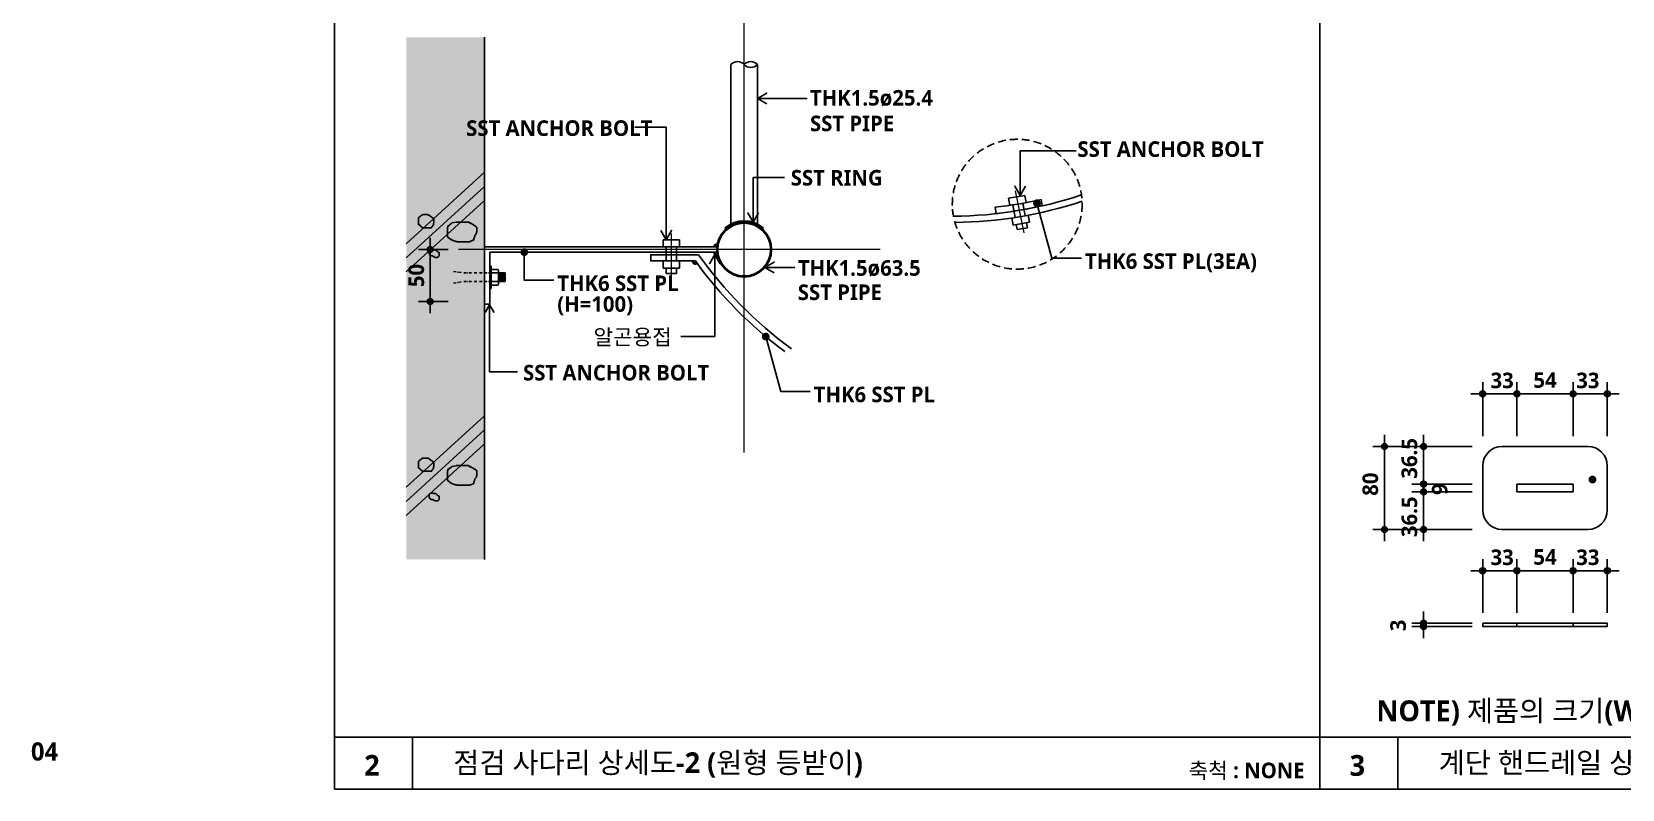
# Model space of a CAD drawing. Header units: millimetres. Extents: x 200 to 163856, y 0 to 163394.
# Drawn here: x 33217 to 36280, y 200 to 1659 of the extents above; entities that cross this region are included whole.
import ezdxf
from ezdxf.enums import TextEntityAlignment as Align

# ---------------------------------------------------------------- set-up
doc = ezdxf.new("R2010")
doc.units = ezdxf.units.MM
doc.header["$LTSCALE"] = 10
for name, pattern in [('CEN', [62, 60, -1, 0, -1]), ('CENTER', [65, 60, -2, 1, -2]), ('DASHDOT', [1, 0.5, -0.25, 0, -0.25]), ('HID', [2.3, 1.5, -0.8])]:
    doc.linetypes.add(name, pattern=pattern)
doc.layers.get('DEFPOINTS').update_dxf_attribs({"color": 181})
for name, color, linetype in [('253', 253, 'Continuous'), ('9', 9, 'Continuous'), ('A-ANNO-GRA1', 7, 'Continuous'), ('A-ANNO-TEXT010', 7, 'Continuous'), ('A-ANNO-TEXT1', 7, 'Continuous'), ('A-ANNO-TITL', 7, 'Continuous'), ('A-ST-AXIS-DIM', 7, 'Continuous'), ('AA-AXIS-DIMS', 6, 'Continuous'), ('AA-ELSC-PCN1', 1, 'Continuous'), ('AA-WAXK-PATT', 8, 'Continuous'), ('AA-WAXM-BRCK', 3, 'Continuous'), ('AA-WAXS-FINL', 8, 'Continuous'), ('DIM', 4, 'Continuous'), ('ELE', 8, 'Continuous'), ('ELE4', 4, 'Continuous'), ('ELE8', 8, 'Continuous'), ('WAL', 3, 'Continuous')]:
    doc.layers.add(name, color=color, linetype=linetype)
doc.layers.add('AA-AXIS-LINE', color=1, linetype='CENTER', lineweight=9)
doc.styles.add('2020음성 1차', font='')
doc.styles.add('SH_진천_나눔', font='')
doc.styles.get('2020음성 1차').set_extended_font_data('NanumGothic', bold=True)
doc.styles.get('SH_진천_나눔').set_extended_font_data('NanumGothic', bold=True)
doc.dimstyles.new('NDIM10', dxfattribs={"dimscale": 10, "dimtxt": 3, "dimasz": 0.75, "dimexe": 2, "dimexo": 2, "dimgap": 1, "dimtad": 1, "dimdec": 1, "dimdsep": 46, "dimtxsty": '2020음성 1차', "dimblk": 'Z_DOT', "dimcen": 3, "dimdle": 3, "dimclrd": 256, "dimclre": 256, "dimclrt": 3, "dimadec": 0, "dimazin": 0, "dimtfac": 1, "dimtdec": 1, "dimtix": 1, "dimtmove": 2, "dimatfit": 3, "dimfxl": 1, "dimtolj": 1, "dimtzin": 0, "dimlwd": -1, "dimlwe": -1, "dimarcsym": 0})

# ---------------------------------------------------------------- blocks, each defined once
blk = doc.blocks.new('Z_DOT')
at = {"layer": 'DIM', "color": 0}
for p, q in [((-3, 0), (3, 0)), ((0, -3), (0, 3))]:
    blk.add_line(p, q, dxfattribs=at)
for radius in [0.75, 0.375]:
    blk.add_circle((0, 0), radius, dxfattribs=at)
blk = doc.blocks.new('*D8408')
at = {"layer": 'A-ST-AXIS-DIM'}
for p, q in [((36076.9, 880.4), (36076.9, 981.7)), ((36184.9, 880.4), (36184.9, 981.7)), ((36084.4, 961.7), (36177.4, 961.7))]:
    blk.add_line(p, q, dxfattribs=at)
at = {"layer": 'DEFPOINTS', "color": 0}
for p in [(36184.9, 961.7), (36076.9, 860.4), (36184.9, 860.4)]:
    blk.add_point(p, dxfattribs=at)
at = {"layer": 'A-ST-AXIS-DIM', "linetype": 'ByBlock', "xscale": 7.5, "yscale": 7.5, "zscale": 7.5, "rotation": 180}
blk.add_blockref('Z_DOT', (36076.9, 961.7), dxfattribs=at)
at = {"layer": 'A-ST-AXIS-DIM', "linetype": 'ByBlock', "xscale": 7.5, "yscale": 7.5, "zscale": 7.5}
blk.add_blockref('Z_DOT', (36184.9, 961.7), dxfattribs=at)
at = {"layer": 'A-ST-AXIS-DIM', "color": 3, "insert": (36130.9, 988.1), "char_height": 30, "attachment_point": 5, "style": '2020음성 1차'}
blk.add_mtext('\\A1;54', dxfattribs=at)
blk = doc.blocks.new('*D8409')
at = {"layer": 'A-ST-AXIS-DIM'}
for p, q in [((35915.7, 860.4), (35802, 860.4)), ((35822, 707.9), (35822, 852.9)), ((35915.7, 700.4), (35802, 700.4))]:
    blk.add_line(p, q, dxfattribs=at)
at = {"layer": 'DEFPOINTS', "color": 0}
for p in [(35822, 860.4), (35935.7, 860.4), (35935.7, 700.4)]:
    blk.add_point(p, dxfattribs=at)
at = {"layer": 'A-ST-AXIS-DIM', "linetype": 'ByBlock', "xscale": 7.5, "yscale": 7.5, "zscale": 7.5}
for p, rotation in [((35822, 860.4), 90), ((35822, 700.4), 270)]:
    blk.add_blockref('Z_DOT', p, dxfattribs=dict(at, rotation=rotation))
at = {"layer": 'A-ST-AXIS-DIM', "color": 3, "insert": (35794.7, 787.6), "char_height": 30, "attachment_point": 5, "rotation": 90, "style": '2020음성 1차'}
blk.add_mtext('\\A1;80', dxfattribs=at)
blk = doc.blocks.new('*D8410')
at = {"layer": 'A-ST-AXIS-DIM'}
for p, q in [((36184.9, 880.4), (36184.9, 981.7)), ((36250.9, 880.4), (36250.9, 981.7)), ((36177.4, 961.7), (36169.9, 961.7)), ((36184.9, 961.7), (36250.9, 961.7)), ((36258.4, 961.7), (36265.9, 961.7))]:
    blk.add_line(p, q, dxfattribs=at)
at = {"layer": 'DEFPOINTS', "color": 0}
for p in [(36250.9, 961.7), (36184.9, 860.4), (36250.9, 860.4)]:
    blk.add_point(p, dxfattribs=at)
at = {"layer": 'A-ST-AXIS-DIM', "linetype": 'ByBlock', "xscale": 7.5, "yscale": 7.5, "zscale": 7.5}
blk.add_blockref('Z_DOT', (36184.9, 961.7), dxfattribs=at)
at = {"layer": 'A-ST-AXIS-DIM', "linetype": 'ByBlock', "xscale": 7.5, "yscale": 7.5, "zscale": 7.5, "rotation": 180}
blk.add_blockref('Z_DOT', (36250.9, 961.7), dxfattribs=at)
at = {"layer": 'A-ST-AXIS-DIM', "color": 3, "insert": (36213.4, 987.3), "char_height": 30, "attachment_point": 5, "style": '2020음성 1차'}
blk.add_mtext('\\A1;33', dxfattribs=at)
blk = doc.blocks.new('*D8411')
at = {"layer": 'A-ST-AXIS-DIM'}
for p, q in [((36010.9, 880.4), (36010.9, 981.7)), ((36076.9, 880.4), (36076.9, 981.7)), ((36003.4, 961.7), (35995.9, 961.7)), ((36010.9, 961.7), (36076.9, 961.7)), ((36084.4, 961.7), (36091.9, 961.7))]:
    blk.add_line(p, q, dxfattribs=at)
at = {"layer": 'DEFPOINTS', "color": 0}
for p in [(36076.9, 961.7), (36010.9, 860.4), (36076.9, 860.4)]:
    blk.add_point(p, dxfattribs=at)
at = {"layer": 'A-ST-AXIS-DIM', "linetype": 'ByBlock', "xscale": 7.5, "yscale": 7.5, "zscale": 7.5}
blk.add_blockref('Z_DOT', (36010.9, 961.7), dxfattribs=at)
at = {"layer": 'A-ST-AXIS-DIM', "linetype": 'ByBlock', "xscale": 7.5, "yscale": 7.5, "zscale": 7.5, "rotation": 180}
blk.add_blockref('Z_DOT', (36076.9, 961.7), dxfattribs=at)
at = {"layer": 'A-ST-AXIS-DIM', "color": 3, "insert": (36048.4, 987.3), "char_height": 30, "attachment_point": 5, "style": '2020음성 1차'}
blk.add_mtext('\\A1;33', dxfattribs=at)
blk = doc.blocks.new('*D8413')
at = {"layer": 'A-ST-AXIS-DIM'}
for p, q in [((35897.2, 527.1), (35897.2, 534.6)), ((35990.9, 519.6), (35877.2, 519.6)), ((35990.9, 513.6), (35877.2, 513.6)), ((35897.2, 513.6), (35897.2, 519.6)), ((35897.2, 506.1), (35897.2, 498.6))]:
    blk.add_line(p, q, dxfattribs=at)
at = {"layer": 'DEFPOINTS', "color": 0}
for p in [(35897.2, 519.6), (36010.9, 519.6), (36010.9, 513.6)]:
    blk.add_point(p, dxfattribs=at)
at = {"layer": 'A-ST-AXIS-DIM', "linetype": 'ByBlock', "xscale": 7.5, "yscale": 7.5, "zscale": 7.5}
for p, rotation in [((35897.2, 519.6), 270), ((35897.2, 513.6), 90)]:
    blk.add_blockref('Z_DOT', p, dxfattribs=dict(at, rotation=rotation))
at = {"layer": 'A-ST-AXIS-DIM', "color": 3, "insert": (35848.2, 515.5), "char_height": 30, "attachment_point": 5, "rotation": 90, "style": '2020음성 1차'}
blk.add_mtext('\\A1;3', dxfattribs=at)
blk = doc.blocks.new('*D8414')
at = {"layer": 'A-ST-AXIS-DIM'}
for p, q in [((36003.4, 620.9), (35995.9, 620.9)), ((36010.9, 539.6), (36010.9, 640.9)), ((36010.9, 620.9), (36076.9, 620.9)), ((36076.9, 539.6), (36076.9, 640.9)), ((36084.4, 620.9), (36091.9, 620.9))]:
    blk.add_line(p, q, dxfattribs=at)
at = {"layer": 'DEFPOINTS', "color": 0}
for p in [(36076.9, 620.9), (36010.9, 519.6), (36076.9, 519.6)]:
    blk.add_point(p, dxfattribs=at)
at = {"layer": 'A-ST-AXIS-DIM', "linetype": 'ByBlock', "xscale": 7.5, "yscale": 7.5, "zscale": 7.5}
blk.add_blockref('Z_DOT', (36010.9, 620.9), dxfattribs=at)
at = {"layer": 'A-ST-AXIS-DIM', "linetype": 'ByBlock', "xscale": 7.5, "yscale": 7.5, "zscale": 7.5, "rotation": 180}
blk.add_blockref('Z_DOT', (36076.9, 620.9), dxfattribs=at)
at = {"layer": 'A-ST-AXIS-DIM', "color": 3, "insert": (36048.4, 646.6), "char_height": 30, "attachment_point": 5, "style": '2020음성 1차'}
blk.add_mtext('\\A1;33', dxfattribs=at)
blk = doc.blocks.new('*D8415')
at = {"layer": 'A-ST-AXIS-DIM'}
for p, q in [((36177.4, 620.9), (36169.9, 620.9)), ((36184.9, 539.6), (36184.9, 640.9)), ((36184.9, 620.9), (36250.9, 620.9)), ((36250.9, 539.6), (36250.9, 640.9)), ((36258.4, 620.9), (36265.9, 620.9))]:
    blk.add_line(p, q, dxfattribs=at)
at = {"layer": 'DEFPOINTS', "color": 0}
for p in [(36250.9, 620.9), (36184.9, 519.6), (36250.9, 519.6)]:
    blk.add_point(p, dxfattribs=at)
at = {"layer": 'A-ST-AXIS-DIM', "linetype": 'ByBlock', "xscale": 7.5, "yscale": 7.5, "zscale": 7.5}
blk.add_blockref('Z_DOT', (36184.9, 620.9), dxfattribs=at)
at = {"layer": 'A-ST-AXIS-DIM', "linetype": 'ByBlock', "xscale": 7.5, "yscale": 7.5, "zscale": 7.5, "rotation": 180}
blk.add_blockref('Z_DOT', (36250.9, 620.9), dxfattribs=at)
at = {"layer": 'A-ST-AXIS-DIM', "color": 3, "insert": (36213.4, 646.6), "char_height": 30, "attachment_point": 5, "style": '2020음성 1차'}
blk.add_mtext('\\A1;33', dxfattribs=at)
blk = doc.blocks.new('*D8416')
at = {"layer": 'A-ST-AXIS-DIM'}
for p, q in [((36076.9, 539.6), (36076.9, 640.9)), ((36084.4, 620.9), (36177.4, 620.9)), ((36184.9, 539.6), (36184.9, 640.9))]:
    blk.add_line(p, q, dxfattribs=at)
at = {"layer": 'DEFPOINTS', "color": 0}
for p in [(36184.9, 620.9), (36076.9, 519.6), (36184.9, 519.6)]:
    blk.add_point(p, dxfattribs=at)
at = {"layer": 'A-ST-AXIS-DIM', "linetype": 'ByBlock', "xscale": 7.5, "yscale": 7.5, "zscale": 7.5, "rotation": 180}
blk.add_blockref('Z_DOT', (36076.9, 620.9), dxfattribs=at)
at = {"layer": 'A-ST-AXIS-DIM', "linetype": 'ByBlock', "xscale": 7.5, "yscale": 7.5, "zscale": 7.5}
blk.add_blockref('Z_DOT', (36184.9, 620.9), dxfattribs=at)
at = {"layer": 'A-ST-AXIS-DIM', "color": 3, "insert": (36130.9, 647.3), "char_height": 30, "attachment_point": 5, "style": '2020음성 1차'}
blk.add_mtext('\\A1;54', dxfattribs=at)
blk = doc.blocks.new('*D8417')
at = {"layer": 'A-ST-AXIS-DIM'}
for p, q in [((35897.2, 795.4), (35897.2, 802.9)), ((35990.9, 787.9), (35877.2, 787.9)), ((35990.9, 772.9), (35877.2, 772.9)), ((35897.2, 772.9), (35897.2, 787.9)), ((35897.2, 765.4), (35897.2, 757.9))]:
    blk.add_line(p, q, dxfattribs=at)
at = {"layer": 'DEFPOINTS', "color": 0}
for p in [(35897.2, 787.9), (36010.9, 787.9), (36010.9, 772.9)]:
    blk.add_point(p, dxfattribs=at)
at = {"layer": 'A-ST-AXIS-DIM', "linetype": 'ByBlock', "xscale": 7.5, "yscale": 7.5, "zscale": 7.5}
for p, rotation in [((35897.2, 787.9), 270), ((35897.2, 772.9), 90)]:
    blk.add_blockref('Z_DOT', p, dxfattribs=dict(at, rotation=rotation))
at = {"layer": 'A-ST-AXIS-DIM', "color": 3, "insert": (35928.2, 778.1), "char_height": 30, "attachment_point": 5, "rotation": 90, "style": '2020음성 1차'}
blk.add_mtext('\\A1;9', dxfattribs=at)
blk = doc.blocks.new('*D8418')
at = {"layer": 'A-ST-AXIS-DIM'}
for p, q in [((35990.9, 860.4), (35877.2, 860.4)), ((35897.2, 867.9), (35897.2, 875.4)), ((35897.2, 787.9), (35897.2, 860.4)), ((35990.9, 787.9), (35877.2, 787.9)), ((35897.2, 780.4), (35897.2, 772.9))]:
    blk.add_line(p, q, dxfattribs=at)
at = {"layer": 'DEFPOINTS', "color": 0}
for p in [(35897.2, 860.4), (36010.9, 860.4), (36010.9, 787.9)]:
    blk.add_point(p, dxfattribs=at)
at = {"layer": 'A-ST-AXIS-DIM', "linetype": 'ByBlock', "xscale": 7.5, "yscale": 7.5, "zscale": 7.5}
for p, rotation in [((35897.2, 860.4), 270), ((35897.2, 787.9), 90)]:
    blk.add_blockref('Z_DOT', p, dxfattribs=dict(at, rotation=rotation))
at = {"layer": 'A-ST-AXIS-DIM', "color": 3, "insert": (35869.9, 837.4), "char_height": 30, "attachment_point": 5, "rotation": 90, "style": '2020음성 1차'}
blk.add_mtext('\\A1;36.5', dxfattribs=at)
blk = doc.blocks.new('*D8419')
at = {"layer": 'A-ST-AXIS-DIM'}
for p, q in [((35990.9, 772.9), (35877.2, 772.9)), ((35897.2, 780.4), (35897.2, 787.9)), ((35897.2, 700.4), (35897.2, 772.9)), ((35990.9, 700.4), (35877.2, 700.4)), ((35897.2, 692.9), (35897.2, 685.4))]:
    blk.add_line(p, q, dxfattribs=at)
at = {"layer": 'DEFPOINTS', "color": 0}
for p in [(35897.2, 772.9), (36010.9, 772.9), (36010.9, 700.4)]:
    blk.add_point(p, dxfattribs=at)
at = {"layer": 'A-ST-AXIS-DIM', "linetype": 'ByBlock', "xscale": 7.5, "yscale": 7.5, "zscale": 7.5}
for p, rotation in [((35897.2, 772.9), 270), ((35897.2, 700.4), 90)]:
    blk.add_blockref('Z_DOT', p, dxfattribs=dict(at, rotation=rotation))
at = {"layer": 'A-ST-AXIS-DIM', "color": 3, "insert": (35869.9, 724.8), "char_height": 30, "attachment_point": 5, "rotation": 90, "style": '2020음성 1차'}
blk.add_mtext('\\A1;36.5', dxfattribs=at)
blk = doc.blocks.new('*D8469')
at = {"layer": 'A-ST-AXIS-DIM'}
for p, q in [((34018.8, 1239.6), (33964.1, 1239.6)), ((33984.1, 1147.1), (33984.1, 1232.1)), ((34018.8, 1139.6), (33964.1, 1139.6))]:
    blk.add_line(p, q, dxfattribs=at)
at = {"layer": 'DEFPOINTS', "color": 0}
for p in [(33984.1, 1239.6), (34038.8, 1239.6), (34038.8, 1139.6)]:
    blk.add_point(p, dxfattribs=at)
at = {"layer": 'A-ST-AXIS-DIM', "linetype": 'ByBlock', "xscale": 7.5, "yscale": 7.5, "zscale": 7.5}
for p, rotation in [((33984.1, 1239.6), 90), ((33984.1, 1139.6), 270)]:
    blk.add_blockref('Z_DOT', p, dxfattribs=dict(at, rotation=rotation))
at = {"layer": 'A-ST-AXIS-DIM', "color": 3, "insert": (33957.6, 1189.6), "char_height": 30, "attachment_point": 5, "rotation": 90, "style": '2020음성 1차'}
blk.add_mtext('\\A1;50', dxfattribs=at)

msp = doc.modelspace()

# ---------------------------------------------------------------- hatches: boundary and pattern name
at = {"layer": '253'}
h = msp.add_hatch(color=256, dxfattribs=at)
h.paths.add_polyline_path([(34088.84749, 1648.75962), (33938.07889, 1648.75962), (33938.07889, 642.67897), (34088.84749, 642.67897)])
h.paths.add_polyline_path([(34045.72307, 1449.94123), (34368.03332, 1449.94123), (34368.03332, 1496.49916), (34045.72307, 1496.49916)], flags=9)

# ---------------------------------------------------------------- linework, layer by layer
at = {"layer": '9'}
for p, q in [((34098.84749, 1207.87915), (34101.58499, 1207.87915)), ((34101.58499, 1164.54582), (34101.58499, 1207.87915)), ((34101.58499, 1201.21248), (34113.84749, 1201.21248)), ((34101.58499, 1194.54581), (34113.84749, 1194.54581)), ((34115.51415, 1199.54581), (34115.51415, 1196.21248)), ((34115.51415, 1196.21248), (34115.51415, 1176.21248)), ((34128.84749, 1194.54581), (34115.51415, 1194.54581)), ((34121.34749, 1177.87915), (34117.78206, 1194.54581)), ((34123.84749, 1177.87915), (34120.28206, 1194.54581)), ((34126.34749, 1177.87915), (34122.78206, 1194.54581)), ((34128.84749, 1177.87915), (34125.28206, 1194.54581)), ((34128.84749, 1194.54581), (34128.84749, 1177.87915)), ((34101.58499, 1164.54582), (34098.84749, 1164.54582)), ((34101.58499, 1177.87915), (34113.84749, 1177.87915)), ((34113.84749, 1171.21248), (34101.58499, 1171.21248)), ((34118.84749, 1177.87915), (34115.51415, 1193.4609)), ((34116.34749, 1177.87915), (34115.51415, 1181.77459)), ((34128.84749, 1177.87915), (34115.51415, 1177.87915)), ((34115.51415, 1176.21248), (34115.51415, 1172.87915))]:
    msp.add_line(p, q, dxfattribs=at)
at = {"layer": '9', "linetype": 'DASHDOT'}
for points in [[(34029.06059, 1197.43158), (34048.87334, 1194.54581), (34098.84749, 1194.54581)], [(34029.06059, 1174.99338), (34048.87334, 1177.87915), (34098.84749, 1177.87915)]]:
    msp.add_lwpolyline(points, dxfattribs=at)
at = {"layer": '9'}
for centre, start, end in [((34113.84749, 1199.54581), 0, 90), ((34113.84749, 1196.21248), 270, 0), ((34113.84749, 1192.87915), 0, 90), ((34113.84749, 1179.54581), 270, 0), ((34113.84749, 1176.21248), 0, 90), ((34113.84749, 1172.87915), 270, 0)]:
    msp.add_arc(centre, 1.66667, start, end, dxfattribs=at)
at = {"layer": 'A-ANNO-GRA1'}
for p, q in [((35697.4827, 3523.92833), (35697.4827, 200)), ((33800, 300), (40894.9654, 300)), ((33950, 300), (33950, 200)), ((35847.4827, 300), (35847.4827, 200))]:
    msp.add_line(p, q, dxfattribs=at)
at = {"layer": 'A-ANNO-TEXT010'}
msp.add_lwpolyline([(36224.33683, 799.6601, 7.5, 7.5, -1), (36220.26343, 793.36268, 7.5, 7.5, -1), (36224.33683, 799.6601, 0, 0, 0), (36276.98123, 881.04774, 0, 0, 0), (36367.47484, 881.04774, 0, 0, 0)], format="xyseb", dxfattribs=at)
msp.add_lwpolyline([(36076.92786, 787.87048), (36184.92786, 787.87048), (36184.92786, 772.87048), (36076.92786, 772.87048)], close=True, dxfattribs=at)
at = {"layer": 'A-ANNO-TEXT1'}
for p, q in [((36048.42786, 860.37048), (36213.42786, 860.37048)), ((36010.92786, 822.87048), (36010.92786, 737.87048)), ((36250.92786, 822.87048), (36250.92786, 737.87048)), ((36048.42786, 700.37048), (36213.42786, 700.37048))]:
    msp.add_line(p, q, dxfattribs=at)
for centre, start, end in [((36048.42786, 822.87048), 90, 180), ((36213.42786, 822.87048), 0, 90), ((36048.42786, 737.87048), 180, 270), ((36213.42786, 737.87048), 270, 0)]:
    msp.add_arc(centre, 37.5, start, end, dxfattribs=at)
at = {"layer": 'A-ST-AXIS-DIM', "linetype": 'HID'}
msp.add_circle((35114.68139, 1327.01449), 125.01148, dxfattribs=at)
at = {"layer": 'AA-AXIS-DIMS'}
for points in [[(34709.63877, 1530.6223), (34709.63877, 1530.6223), (34614.24749, 1530.6223), (34632.24749, 1541.0146), (34614.24749, 1530.6223), (34632.24749, 1520.22999)], [(34378.21862, 1475.13912), (34438.81358, 1475.13912), (34438.81358, 1258.64024), (34449.20589, 1276.64024), (34438.81358, 1258.64024), (34428.42128, 1276.64024)], [(35228.21122, 1429.91077), (35120.46313, 1429.91077), (35120.46313, 1343.82974), (35110.07083, 1361.82974), (35120.46313, 1343.82974), (35130.85544, 1361.82974)], [(34666.63493, 1378.40358), (34606.03997, 1378.40358), (34606.03997, 1292.32255), (34595.64767, 1310.32255), (34606.03997, 1292.32255), (34616.43228, 1310.32255)], [(35152.65108, 1328.7949), (35181.50872, 1223.11792), (35238.21209, 1223.11792)], [(34165.48991, 1234.64024), (34165.48991, 1180.46106), (34222.19328, 1180.46106)], [(34466.72628, 1072.16637), (34532.34024, 1072.16637), (34532.34024, 1230.35519), (34521.94793, 1212.35519), (34532.34024, 1230.35519), (34542.73254, 1212.35519)], [(34686.17327, 1204.99299), (34686.17327, 1204.99299), (34628.66115, 1204.99299), (34646.66115, 1215.3853), (34628.66115, 1204.99299), (34646.66115, 1194.60069)], [(34152.58958, 1003.98459), (34098.59428, 1003.98459), (34098.59428, 1133.30279), (34089.93403, 1118.30279), (34098.59428, 1133.30279), (34107.25454, 1118.30279)], [(34630.40844, 1071.93767), (34659.26608, 966.26068), (34715.96945, 966.26068)]]:
    msp.add_lwpolyline(points, dxfattribs=at)
at = {"layer": 'AA-AXIS-DIMS', "const_width": 7.5}
for points in [[(35156.32708, 1329.53621, 1), (35148.97508, 1328.05359, 1)], [(34169.23991, 1234.64024, 1), (34161.73991, 1234.64024, 1)], [(34634.15844, 1071.93767, 1), (34626.65844, 1071.93767, 1)]]:
    msp.add_lwpolyline(points, format="xyb", close=True, dxfattribs=at)
at = {"layer": 'AA-AXIS-LINE', "linetype": 'CEN', "ltscale": 2}
for p, q in [((35110.71983, 1352.97558), (35127.17941, 1271.93919)), ((34448.56936, 1270.41548), (34448.56936, 1185.10294)), ((34850.4108, 1239.64024), (34038.7884, 1239.64024))]:
    msp.add_line(p, q, dxfattribs=at)
msp.add_lwpolyline([(34588.84749, 848.76996), (34588.84749, 1680.43162)], dxfattribs=at)
at = {"layer": 'AA-ELSC-PCN1'}
for radius, end in [(6, 306.05921006), (4, 305.98812311)]:
    msp.add_arc((34494.8333, 1217.64024), radius, 180, end, dxfattribs=at)
at = {"layer": 'AA-WAXK-PATT'}
for p, q in [((33938.07889, 1250.79944), (34088.84749, 1388.56755)), ((33938.07889, 1223.6618), (34088.84749, 1361.42991)), ((33938.07889, 1196.52416), (34088.84749, 1334.29227)), ((33962.03773, 1301.18381), (33962.03773, 1287.4229)), ((33962.79065, 1301.18381), (33962.03773, 1301.18381)), ((33962.03773, 1287.4229), (33963.54357, 1287.4229)), ((33962.79065, 1302.24234), (33962.79065, 1301.18381)), ((33963.54357, 1302.24234), (33962.79065, 1302.24234)), ((33963.54357, 1303.30087), (33963.54357, 1302.24234)), ((33964.67286, 1303.30087), (33963.54357, 1303.30087)), ((33963.54357, 1287.4229), (33963.54357, 1286.36436)), ((33963.54357, 1286.36436), (33964.67286, 1286.36436)), ((33964.67286, 1304.00658), (33964.67286, 1303.30087)), ((33966.17871, 1304.00658), (33964.67286, 1304.00658)), ((33964.67286, 1286.36436), (33964.67286, 1285.65872)), ((33966.93163, 1305.06511), (33966.17871, 1304.3594)), ((33966.17871, 1304.3594), (33966.17871, 1304.00658)), ((33966.93163, 1305.41793), (33966.93163, 1305.06511)), ((33967.68446, 1305.41793), (33966.93163, 1305.41793)), ((33967.68446, 1306.12364), (33967.68446, 1305.41793)), ((33969.56676, 1306.12364), (33967.68446, 1306.12364)), ((33970.31959, 1307.18217), (33969.56676, 1306.82935)), ((33969.56676, 1306.82935), (33969.56676, 1306.12364)), ((33978.97792, 1307.18217), (33970.31959, 1307.18217)), ((33978.97792, 1306.82935), (33978.97792, 1307.18217)), ((33980.86022, 1306.82935), (33978.97792, 1306.82935)), ((33980.86022, 1306.12364), (33980.86022, 1306.82935)), ((33982.36597, 1306.12364), (33980.86022, 1306.12364)), ((33982.36597, 1305.06511), (33982.36597, 1306.12364)), ((33983.87182, 1305.06511), (33982.36597, 1305.06511)), ((33983.87182, 1304.3594), (33983.87182, 1305.06511)), ((33984.62465, 1304.3594), (33983.87182, 1304.3594)), ((33985.75403, 1304.00658), (33983.87182, 1304.00658)), ((33985.75403, 1302.59523), (33985.75403, 1304.00658)), ((33986.50695, 1302.59523), (33985.75403, 1302.59523)), ((33986.50695, 1302.24234), (33986.50695, 1302.59523)), ((33987.25978, 1302.24234), (33986.50695, 1302.24234)), ((33987.25978, 1301.5367), (33987.25978, 1302.24234)), ((33988.0127, 1301.5367), (33987.25978, 1301.5367)), ((33988.0127, 1301.18381), (33988.0127, 1301.5367)), ((33988.76562, 1301.18381), (33988.0127, 1301.18381)), ((33988.76562, 1300.47816), (33988.76562, 1301.18381)), ((33989.51855, 1300.47816), (33988.76562, 1300.47816)), ((33989.51855, 1299.77245), (33989.51855, 1300.47816)), ((33990.64784, 1299.77245), (33989.51855, 1299.77245)), ((33989.51855, 1286.71725), (33990.64784, 1286.71725)), ((33989.51855, 1285.65872), (33989.51855, 1286.71725)), ((33990.64784, 1299.41963), (33990.64784, 1299.77245)), ((33991.40076, 1299.41963), (33990.64784, 1299.41963)), ((33990.64784, 1290.24567), (33991.40076, 1291.3042)), ((33990.64784, 1286.71725), (33990.64784, 1290.24567)), ((33991.40076, 1291.3042), (33991.40076, 1299.41963)), ((34021.2168, 1286.54668), (34019.6034, 1285.53862)), ((34021.2168, 1288.05886), (34021.2168, 1286.54668)), ((34022.83007, 1288.05886), (34021.2168, 1288.05886)), ((34023.90567, 1288.56299), (34022.83007, 1288.56299)), ((34022.83007, 1288.56299), (34022.83007, 1288.05886)), ((34024.98128, 1289.57105), (34023.90567, 1288.56299)), ((34026.05688, 1291.08324), (34024.98128, 1290.57921)), ((34024.98128, 1290.57921), (34024.98128, 1289.57105)), ((34034.12364, 1292.0914), (34026.05688, 1291.08324)), ((34034.12364, 1292.59543), (34034.12364, 1292.0914)), ((34057.7861, 1292.59543), (34034.12364, 1292.59543)), ((34057.7861, 1292.0914), (34057.7861, 1292.59543)), ((34059.93718, 1292.0914), (34057.7861, 1292.0914)), ((34059.93718, 1290.57921), (34059.93718, 1292.0914)), ((34062.08838, 1290.57921), (34059.93718, 1290.57921)), ((34062.08838, 1289.57105), (34062.08838, 1290.57921)), ((34064.23945, 1289.57105), (34062.08838, 1289.57105)), ((34064.23945, 1288.56299), (34064.23945, 1289.57105)), ((34065.85286, 1288.56299), (34064.23945, 1288.56299)), ((34066.92846, 1288.05886), (34065.85286, 1288.56299)), ((34066.92846, 1287.05081), (34066.92846, 1288.05886)), ((34068.00393, 1287.05081), (34066.92846, 1287.05081)), ((34068.00393, 1286.54668), (34068.00393, 1287.05081)), ((34069.07953, 1286.54668), (34068.00393, 1286.54668)), ((34069.07953, 1285.53862), (34069.07953, 1286.54668)), ((33964.67286, 1285.65872), (33965.42579, 1285.65872)), ((33965.42579, 1285.65872), (33965.42579, 1284.60019)), ((33965.42579, 1284.60019), (33966.17871, 1283.89448)), ((33966.17871, 1283.89448), (33966.93163, 1283.89448)), ((33966.93163, 1283.89448), (33966.93163, 1283.54166)), ((33966.93163, 1283.54166), (33967.68446, 1283.54166)), ((33967.68446, 1283.54166), (33968.43738, 1282.83595)), ((33968.43738, 1282.83595), (33968.43738, 1282.13024)), ((33968.43738, 1282.13024), (33970.31959, 1282.13024)), ((33970.31959, 1282.13024), (33970.31959, 1281.77742)), ((33970.31959, 1281.77742), (33985.75403, 1281.77742)), ((33985.75403, 1281.77742), (33986.50695, 1282.13024)), ((33986.50695, 1282.13024), (33987.25978, 1282.13024)), ((33987.25978, 1283.54166), (33988.0127, 1283.54166)), ((33987.25978, 1282.13024), (33987.25978, 1283.54166)), ((33988.0127, 1284.60019), (33988.76562, 1284.95301)), ((33988.0127, 1283.54166), (33988.0127, 1284.60019)), ((33988.76562, 1284.95301), (33989.51855, 1285.65872)), ((34018.52779, 1283.01827), (34017.45232, 1282.01011)), ((34017.45232, 1282.01011), (34017.45232, 1264.36799)), ((34017.45232, 1264.36799), (34018.52779, 1264.36799)), ((34018.52779, 1285.53862), (34018.52779, 1283.01827)), ((34019.6034, 1285.53862), (34018.52779, 1285.53862)), ((34018.52779, 1264.36799), (34018.52779, 1263.35983)), ((34018.52779, 1263.35983), (34019.6034, 1262.8558)), ((34019.6034, 1262.8558), (34019.6034, 1261.84764)), ((34019.6034, 1261.84764), (34021.2168, 1261.84764)), ((34021.2168, 1261.84764), (34022.2924, 1261.34361)), ((34022.2924, 1261.34361), (34022.2924, 1260.33545)), ((34022.2924, 1260.33545), (34022.83007, 1260.33545)), ((34022.83007, 1260.33545), (34022.83007, 1259.3273)), ((34022.83007, 1259.3273), (34023.90567, 1259.3273)), ((34023.90567, 1259.3273), (34023.90567, 1258.82327)), ((34023.90567, 1258.82327), (34026.05688, 1258.82327)), ((34026.05688, 1258.82327), (34026.05688, 1257.81511)), ((34026.05688, 1257.81511), (34028.74575, 1257.81511)), ((34028.74575, 1257.81511), (34028.74575, 1257.31108)), ((34028.74575, 1257.31108), (34029.82136, 1256.30292)), ((34029.82136, 1256.30292), (34031.97243, 1256.30292)), ((34031.97243, 1256.30292), (34033.04803, 1255.29486)), ((34061.01278, 1255.29486), (34063.16398, 1256.30292)), ((34063.16398, 1256.30292), (34064.23945, 1256.30292)), ((34064.23945, 1256.30292), (34065.85286, 1257.31108)), ((34065.85286, 1257.81511), (34068.00393, 1257.81511)), ((34065.85286, 1257.31108), (34065.85286, 1257.81511)), ((34068.00393, 1261.34361), (34069.07953, 1261.34361)), ((34068.00393, 1257.81511), (34068.00393, 1261.34361)), ((34071.23074, 1285.53862), (34069.07953, 1285.53862)), ((34069.07953, 1263.35983), (34070.15514, 1264.36799)), ((34069.07953, 1261.34361), (34069.07953, 1263.35983)), ((34070.15514, 1267.39236), (34071.23074, 1268.40042)), ((34070.15514, 1264.36799), (34070.15514, 1267.39236)), ((34071.23074, 1284.02643), (34071.23074, 1285.53862)), ((34072.84401, 1284.02643), (34071.23074, 1284.02643)), ((34071.23074, 1268.40042), (34072.84401, 1269.40858)), ((34072.84401, 1283.01827), (34072.84401, 1284.02643)), ((34073.91962, 1283.01827), (34072.84401, 1283.01827)), ((34072.84401, 1271.92893), (34073.91962, 1272.43296)), ((34072.84401, 1269.40858), (34072.84401, 1271.92893)), ((34073.91962, 1272.43296), (34073.91962, 1283.01827)), ((33982.00635, 1236.92977), (33982.00635, 1231.48589)), ((33982.43659, 1236.92977), (33982.00635, 1236.92977)), ((33982.00635, 1231.48589), (33982.43659, 1231.08263)), ((33982.43659, 1237.33299), (33982.43659, 1236.92977)), ((33982.86684, 1237.33299), (33982.43659, 1237.33299)), ((33982.43659, 1231.08263), (33982.86684, 1231.08263)), ((33982.86684, 1238.34113), (33982.86684, 1237.33299)), ((33983.72726, 1238.34113), (33982.86684, 1238.34113)), ((33982.86684, 1231.08263), (33982.86684, 1230.07449)), ((33982.86684, 1230.07449), (33983.29702, 1229.87288)), ((33983.29702, 1229.87288), (33983.72726, 1229.46961)), ((33984.15751, 1238.946), (33983.72726, 1238.54274)), ((33983.72726, 1238.54274), (33983.72726, 1238.34113)), ((33983.72726, 1229.46961), (33983.72726, 1228.86474)), ((33983.72726, 1228.86474), (33984.15751, 1228.86474)), ((33984.80281, 1238.946), (33984.15751, 1238.946)), ((33984.15751, 1228.86474), (33984.15751, 1228.46151)), ((33984.15751, 1228.46151), (33984.80281, 1228.46151)), ((33984.80281, 1239.55088), (33984.80281, 1238.946)), ((33985.6633, 1239.55088), (33984.80281, 1239.55088)), ((33984.80281, 1228.46151), (33984.80281, 1227.85664)), ((33984.80281, 1227.85664), (33985.6633, 1227.85664)), ((33985.6633, 1239.75249), (33985.6633, 1239.55088)), ((33989.32024, 1239.75249), (33985.6633, 1239.75249)), ((33985.6633, 1227.85664), (33985.6633, 1227.45338)), ((33985.6633, 1227.45338), (33986.09354, 1227.45338)), ((33986.09354, 1227.45338), (33986.52373, 1227.25176)), ((33986.52373, 1227.25176), (33988.45976, 1227.25176)), ((33988.45976, 1227.25176), (33988.45976, 1226.8485)), ((33988.45976, 1226.8485), (33989.32024, 1226.8485)), ((33989.75043, 1239.55088), (33989.32024, 1239.75249)), ((33989.32024, 1226.8485), (33989.75043, 1226.64689)), ((33990.18067, 1239.55088), (33989.75043, 1239.55088)), ((33989.75043, 1226.64689), (33990.82603, 1226.64689)), ((33990.18067, 1239.14761), (33990.18067, 1239.55088)), ((33992.1167, 1239.14761), (33990.18067, 1239.14761)), ((33990.82603, 1226.64689), (33991.25627, 1225.84036)), ((33991.25627, 1225.84036), (33991.68646, 1225.84036)), ((33991.68646, 1225.84036), (33992.1167, 1225.63875)), ((33992.97713, 1238.946), (33992.1167, 1239.14761)), ((33992.1167, 1225.63875), (33992.1167, 1225.23549)), ((33992.1167, 1225.23549), (33992.97713, 1225.23549)), ((33994.91316, 1238.946), (33992.97713, 1238.946)), ((33992.97713, 1225.23549), (33992.97713, 1224.83226)), ((33994.91316, 1238.946), (33994.05273, 1238.946)), ((33994.91316, 1238.54274), (33994.91316, 1238.946)), ((33995.3434, 1238.54274), (33994.91316, 1238.54274)), ((33995.77365, 1238.34113), (33995.3434, 1238.54274)), ((33995.77365, 1237.33299), (33995.77365, 1238.34113)), ((33996.20389, 1237.33299), (33995.77365, 1237.33299)), ((33996.84919, 1236.92977), (33996.20389, 1237.33299)), ((33996.84919, 1236.5265), (33996.84919, 1236.92977)), ((33997.27944, 1236.5265), (33996.84919, 1236.5265)), ((33997.27944, 1236.32489), (33997.27944, 1236.5265)), ((33997.70968, 1236.32489), (33997.27944, 1236.32489)), ((33997.70968, 1235.92163), (33997.70968, 1236.32489)), ((33998.13986, 1235.92163), (33997.70968, 1235.92163)), ((33998.57011, 1235.31675), (33998.13986, 1235.92163)), ((33999.00035, 1235.31675), (33998.57011, 1235.31675)), ((33999.43059, 1234.91349), (33999.00035, 1235.31675)), ((33999.00035, 1224.83226), (33999.43059, 1225.23549)), ((34000.0759, 1234.71188), (33999.43059, 1234.91349)), ((33999.43059, 1225.63875), (34000.0759, 1225.63875)), ((33999.43059, 1225.23549), (33999.43059, 1225.63875)), ((34000.50614, 1234.30861), (34000.0759, 1234.71188)), ((34000.0759, 1225.63875), (34000.50614, 1225.84036)), ((34000.50614, 1234.107), (34000.50614, 1234.30861)), ((34000.93638, 1234.107), (34000.50614, 1234.107)), ((34000.50614, 1226.24362), (34000.93638, 1226.64689)), ((34000.50614, 1225.84036), (34000.50614, 1226.24362)), ((34001.36657, 1233.70374), (34000.93638, 1234.107)), ((34000.93638, 1226.8485), (34001.36657, 1227.25176)), ((34000.93638, 1226.64689), (34000.93638, 1226.8485)), ((34001.36657, 1227.25176), (34001.36657, 1233.70374)), ((34033.04803, 1255.29486), (34035.73691, 1255.29486)), ((34035.73691, 1255.29486), (34035.73691, 1254.79073)), ((34035.73691, 1254.79073), (34061.01278, 1254.79073)), ((34061.01278, 1254.79073), (34061.01278, 1255.29486)), ((33992.97713, 1224.83226), (33994.05273, 1224.63061)), ((33994.05273, 1224.63061), (33998.13986, 1224.63061)), ((33998.13986, 1224.63061), (33998.57011, 1224.83226)), ((33998.57011, 1224.83226), (33999.00035, 1224.83226)), ((33938.07889, 781.58136), (34088.84749, 919.34948)), ((33938.07889, 754.44372), (34088.84749, 892.21184)), ((33938.07889, 727.30608), (34088.84749, 865.07419)), ((33962.03773, 831.96573), (33962.03773, 818.20482)), ((33962.79065, 831.96573), (33962.03773, 831.96573)), ((33962.79065, 833.02426), (33962.79065, 831.96573)), ((33963.54357, 833.02426), (33962.79065, 833.02426)), ((33963.54357, 834.08279), (33963.54357, 833.02426)), ((33964.67286, 834.08279), (33963.54357, 834.08279)), ((33964.67286, 834.7885), (33964.67286, 834.08279)), ((33966.17871, 834.7885), (33964.67286, 834.7885)), ((33966.93163, 835.84704), (33966.17871, 835.14132)), ((33966.17871, 835.14132), (33966.17871, 834.7885)), ((33966.93163, 836.19986), (33966.93163, 835.84704)), ((33967.68446, 836.19986), (33966.93163, 836.19986)), ((33967.68446, 836.90557), (33967.68446, 836.19986)), ((33969.56676, 836.90557), (33967.68446, 836.90557)), ((33970.31959, 837.9641), (33969.56676, 837.61128)), ((33969.56676, 837.61128), (33969.56676, 836.90557)), ((33978.97792, 837.9641), (33970.31959, 837.9641)), ((33978.97792, 837.61128), (33978.97792, 837.9641)), ((33980.86022, 837.61128), (33978.97792, 837.61128)), ((33980.86022, 836.90557), (33980.86022, 837.61128)), ((33982.36597, 836.90557), (33980.86022, 836.90557)), ((33982.36597, 835.84704), (33982.36597, 836.90557)), ((33983.87182, 835.84704), (33982.36597, 835.84704)), ((33983.87182, 835.14132), (33983.87182, 835.84704)), ((33984.62465, 835.14132), (33983.87182, 835.14132)), ((33985.75403, 834.7885), (33983.87182, 834.7885)), ((33985.75403, 833.37715), (33985.75403, 834.7885)), ((33986.50695, 833.37715), (33985.75403, 833.37715)), ((33986.50695, 833.02426), (33986.50695, 833.37715)), ((33987.25978, 833.02426), (33986.50695, 833.02426)), ((33987.25978, 832.31862), (33987.25978, 833.02426)), ((33988.0127, 832.31862), (33987.25978, 832.31862)), ((33988.0127, 831.96573), (33988.0127, 832.31862)), ((33988.76562, 831.96573), (33988.0127, 831.96573)), ((33988.76562, 831.26009), (33988.76562, 831.96573)), ((33989.51855, 831.26009), (33988.76562, 831.26009)), ((33989.51855, 830.55438), (33989.51855, 831.26009)), ((33990.64784, 830.55438), (33989.51855, 830.55438)), ((33990.64784, 830.20156), (33990.64784, 830.55438)), ((33991.40076, 830.20156), (33990.64784, 830.20156)), ((33991.40076, 822.08613), (33991.40076, 830.20156)), ((33962.03773, 818.20482), (33963.54357, 818.20482)), ((33963.54357, 818.20482), (33963.54357, 817.14629)), ((33963.54357, 817.14629), (33964.67286, 817.14629)), ((33964.67286, 817.14629), (33964.67286, 816.44065)), ((33964.67286, 816.44065), (33965.42579, 816.44065)), ((33965.42579, 816.44065), (33965.42579, 815.38212)), ((33965.42579, 815.38212), (33966.17871, 814.67641)), ((33966.17871, 814.67641), (33966.93163, 814.67641)), ((33966.93163, 814.67641), (33966.93163, 814.32359)), ((33966.93163, 814.32359), (33967.68446, 814.32359)), ((33967.68446, 814.32359), (33968.43738, 813.61787)), ((33968.43738, 813.61787), (33968.43738, 812.91216)), ((33968.43738, 812.91216), (33970.31959, 812.91216)), ((33970.31959, 812.91216), (33970.31959, 812.55934)), ((33970.31959, 812.55934), (33985.75403, 812.55934)), ((33985.75403, 812.55934), (33986.50695, 812.91216)), ((33986.50695, 812.91216), (33987.25978, 812.91216)), ((33987.25978, 814.32359), (33988.0127, 814.32359)), ((33987.25978, 812.91216), (33987.25978, 814.32359)), ((33988.0127, 815.38212), (33988.76562, 815.73494)), ((33988.0127, 814.32359), (33988.0127, 815.38212)), ((33988.76562, 815.73494), (33989.51855, 816.44065)), ((33989.51855, 817.49918), (33990.64784, 817.49918)), ((33989.51855, 816.44065), (33989.51855, 817.49918)), ((33990.64784, 821.02759), (33991.40076, 822.08613)), ((33990.64784, 817.49918), (33990.64784, 821.02759)), ((34018.52779, 813.8002), (34017.45232, 812.79204)), ((34017.45232, 812.79204), (34017.45232, 795.14991)), ((34018.52779, 816.32054), (34018.52779, 813.8002)), ((34019.6034, 816.32054), (34018.52779, 816.32054)), ((34021.2168, 817.3286), (34019.6034, 816.32054)), ((34021.2168, 818.84079), (34021.2168, 817.3286)), ((34022.83007, 818.84079), (34021.2168, 818.84079)), ((34023.90567, 819.34492), (34022.83007, 819.34492)), ((34022.83007, 819.34492), (34022.83007, 818.84079)), ((34024.98128, 820.35298), (34023.90567, 819.34492)), ((34026.05688, 821.86517), (34024.98128, 821.36114)), ((34024.98128, 821.36114), (34024.98128, 820.35298)), ((34034.12364, 822.87332), (34026.05688, 821.86517)), ((34034.12364, 823.37735), (34034.12364, 822.87332)), ((34057.7861, 823.37735), (34034.12364, 823.37735)), ((34057.7861, 822.87332), (34057.7861, 823.37735)), ((34059.93718, 822.87332), (34057.7861, 822.87332)), ((34059.93718, 821.36114), (34059.93718, 822.87332)), ((34062.08838, 821.36114), (34059.93718, 821.36114)), ((34062.08838, 820.35298), (34062.08838, 821.36114)), ((34064.23945, 820.35298), (34062.08838, 820.35298)), ((34064.23945, 819.34492), (34064.23945, 820.35298)), ((34065.85286, 819.34492), (34064.23945, 819.34492)), ((34066.92846, 818.84079), (34065.85286, 819.34492)), ((34066.92846, 817.83273), (34066.92846, 818.84079)), ((34068.00393, 817.83273), (34066.92846, 817.83273)), ((34068.00393, 817.3286), (34068.00393, 817.83273)), ((34069.07953, 817.3286), (34068.00393, 817.3286)), ((34069.07953, 816.32054), (34069.07953, 817.3286)), ((34071.23074, 816.32054), (34069.07953, 816.32054)), ((34070.15514, 798.17429), (34071.23074, 799.18235)), ((34070.15514, 795.14991), (34070.15514, 798.17429)), ((34071.23074, 814.80835), (34071.23074, 816.32054)), ((34072.84401, 814.80835), (34071.23074, 814.80835)), ((34071.23074, 799.18235), (34072.84401, 800.19051)), ((34072.84401, 813.8002), (34072.84401, 814.80835)), ((34073.91962, 813.8002), (34072.84401, 813.8002)), ((34072.84401, 802.71085), (34073.91962, 803.21488)), ((34072.84401, 800.19051), (34072.84401, 802.71085)), ((34073.91962, 803.21488), (34073.91962, 813.8002)), ((33982.00635, 767.71169), (33982.00635, 762.26781)), ((33982.43659, 767.71169), (33982.00635, 767.71169)), ((33982.43659, 768.11491), (33982.43659, 767.71169)), ((33982.86684, 768.11491), (33982.43659, 768.11491)), ((33982.86684, 769.12305), (33982.86684, 768.11491)), ((33983.72726, 769.12305), (33982.86684, 769.12305)), ((33984.15751, 769.72793), (33983.72726, 769.32466)), ((33983.72726, 769.32466), (33983.72726, 769.12305)), ((33984.80281, 769.72793), (33984.15751, 769.72793)), ((33984.80281, 770.3328), (33984.80281, 769.72793)), ((33985.6633, 770.3328), (33984.80281, 770.3328)), ((33985.6633, 770.53441), (33985.6633, 770.3328)), ((33989.32024, 770.53441), (33985.6633, 770.53441)), ((33989.75043, 770.3328), (33989.32024, 770.53441)), ((33990.18067, 770.3328), (33989.75043, 770.3328)), ((33990.18067, 769.92954), (33990.18067, 770.3328)), ((33992.1167, 769.92954), (33990.18067, 769.92954)), ((33992.97713, 769.72793), (33992.1167, 769.92954)), ((33994.91316, 769.72793), (33992.97713, 769.72793)), ((33994.91316, 769.72793), (33994.05273, 769.72793)), ((33994.91316, 769.32466), (33994.91316, 769.72793)), ((33995.3434, 769.32466), (33994.91316, 769.32466)), ((33995.77365, 769.12305), (33995.3434, 769.32466)), ((33995.77365, 768.11491), (33995.77365, 769.12305)), ((33996.20389, 768.11491), (33995.77365, 768.11491)), ((33996.84919, 767.71169), (33996.20389, 768.11491)), ((33996.84919, 767.30843), (33996.84919, 767.71169)), ((33997.27944, 767.30843), (33996.84919, 767.30843)), ((33997.27944, 767.10682), (33997.27944, 767.30843)), ((33997.70968, 767.10682), (33997.27944, 767.10682)), ((33997.70968, 766.70355), (33997.70968, 767.10682)), ((33998.13986, 766.70355), (33997.70968, 766.70355)), ((33998.57011, 766.09868), (33998.13986, 766.70355)), ((33999.00035, 766.09868), (33998.57011, 766.09868)), ((33999.43059, 765.69541), (33999.00035, 766.09868)), ((34000.0759, 765.4938), (33999.43059, 765.69541)), ((34017.45232, 795.14991), (34018.52779, 795.14991)), ((34018.52779, 795.14991), (34018.52779, 794.14175)), ((34018.52779, 794.14175), (34019.6034, 793.63773)), ((34019.6034, 793.63773), (34019.6034, 792.62957)), ((34019.6034, 792.62957), (34021.2168, 792.62957)), ((34021.2168, 792.62957), (34022.2924, 792.12554)), ((34022.2924, 792.12554), (34022.2924, 791.11738)), ((34022.2924, 791.11738), (34022.83007, 791.11738)), ((34022.83007, 791.11738), (34022.83007, 790.10922)), ((34022.83007, 790.10922), (34023.90567, 790.10922)), ((34023.90567, 790.10922), (34023.90567, 789.60519)), ((34023.90567, 789.60519), (34026.05688, 789.60519)), ((34026.05688, 789.60519), (34026.05688, 788.59703)), ((34026.05688, 788.59703), (34028.74575, 788.59703)), ((34028.74575, 788.59703), (34028.74575, 788.093)), ((34028.74575, 788.093), (34029.82136, 787.08485)), ((34029.82136, 787.08485), (34031.97243, 787.08485)), ((34031.97243, 787.08485), (34033.04803, 786.07679)), ((34033.04803, 786.07679), (34035.73691, 786.07679)), ((34035.73691, 786.07679), (34035.73691, 785.57266)), ((34035.73691, 785.57266), (34061.01278, 785.57266)), ((34061.01278, 786.07679), (34063.16398, 787.08485)), ((34061.01278, 785.57266), (34061.01278, 786.07679)), ((34063.16398, 787.08485), (34064.23945, 787.08485)), ((34064.23945, 787.08485), (34065.85286, 788.093)), ((34065.85286, 788.59703), (34068.00393, 788.59703)), ((34065.85286, 788.093), (34065.85286, 788.59703)), ((34068.00393, 792.12554), (34069.07953, 792.12554)), ((34068.00393, 788.59703), (34068.00393, 792.12554)), ((34069.07953, 794.14175), (34070.15514, 795.14991)), ((34069.07953, 792.12554), (34069.07953, 794.14175)), ((33982.00635, 762.26781), (33982.43659, 761.86455)), ((33982.43659, 761.86455), (33982.86684, 761.86455)), ((33982.86684, 761.86455), (33982.86684, 760.85641)), ((33982.86684, 760.85641), (33983.29702, 760.6548)), ((33983.29702, 760.6548), (33983.72726, 760.25154)), ((33983.72726, 760.25154), (33983.72726, 759.64666)), ((33983.72726, 759.64666), (33984.15751, 759.64666)), ((33984.15751, 759.64666), (33984.15751, 759.24344)), ((33984.15751, 759.24344), (33984.80281, 759.24344)), ((33984.80281, 759.24344), (33984.80281, 758.63856)), ((33984.80281, 758.63856), (33985.6633, 758.63856)), ((33985.6633, 758.63856), (33985.6633, 758.2353)), ((33985.6633, 758.2353), (33986.09354, 758.2353)), ((33986.09354, 758.2353), (33986.52373, 758.03369)), ((33986.52373, 758.03369), (33988.45976, 758.03369)), ((33988.45976, 758.03369), (33988.45976, 757.63043)), ((33988.45976, 757.63043), (33989.32024, 757.63043)), ((33989.32024, 757.63043), (33989.75043, 757.42881)), ((33989.75043, 757.42881), (33990.82603, 757.42881)), ((33990.82603, 757.42881), (33991.25627, 756.62229)), ((33991.25627, 756.62229), (33991.68646, 756.62229)), ((33991.68646, 756.62229), (33992.1167, 756.42067)), ((33992.1167, 756.42067), (33992.1167, 756.01741)), ((33992.1167, 756.01741), (33992.97713, 756.01741)), ((33992.97713, 756.01741), (33992.97713, 755.61419)), ((33992.97713, 755.61419), (33994.05273, 755.41254)), ((33994.05273, 755.41254), (33998.13986, 755.41254)), ((33998.13986, 755.41254), (33998.57011, 755.61419)), ((33998.57011, 755.61419), (33999.00035, 755.61419)), ((33999.00035, 755.61419), (33999.43059, 756.01741)), ((33999.43059, 756.42067), (34000.0759, 756.42067)), ((33999.43059, 756.01741), (33999.43059, 756.42067)), ((34000.50614, 765.09054), (34000.0759, 765.4938)), ((34000.0759, 756.42067), (34000.50614, 756.62229)), ((34000.50614, 764.88893), (34000.50614, 765.09054)), ((34000.93638, 764.88893), (34000.50614, 764.88893)), ((34000.50614, 757.02555), (34000.93638, 757.42881)), ((34000.50614, 756.62229), (34000.50614, 757.02555)), ((34001.36657, 764.48566), (34000.93638, 764.88893)), ((34000.93638, 757.63043), (34001.36657, 758.03369)), ((34000.93638, 757.42881), (34000.93638, 757.63043)), ((34001.36657, 758.03369), (34001.36657, 764.48566))]:
    msp.add_line(p, q, dxfattribs=at)
at = {"layer": 'AA-WAXM-BRCK', "ltscale": 10}
msp.add_lwpolyline([(34088.84749, 642.67897), (34088.84749, 1648.75962)], dxfattribs=at)
at = {"layer": 'AA-WAXS-FINL'}
msp.add_lwpolyline([(35160.72413, 1336.2382), (35162.81322, 1324.40391, -0.0252970772), (35074.18358, 1308.75824), (35072.00821, 1321.08129)], format="xyb", dxfattribs=at)
msp.add_lwpolyline([(34494.8333, 1217.64024), (34408.84749, 1217.64024), (34408.84749, 1229.64024), (34500.99701, 1229.64024)], dxfattribs=at)
for centre, radius, start, end in [((34986.45702, 2097.89704), 794, 270.38718604, 288.50042311), ((34986.45702, 2097.89704), 806, 270.58536759, 288.30224155), ((34989.27581, 2072.54077), 756, 276.28271202, 283.10777635), ((35148.17241, 1689.64024), 794, 215.40449282, 233.84138867), ((35148.17241, 1689.64024), 806, 215.84594989, 233.34439)]:
    msp.add_arc(centre, radius, start, end, dxfattribs=at)
at = {"layer": 'DEFPOINTS'}
msp.add_lwpolyline([(33800, 200), (40894.9654, 200), (40894.9654, 5740), (33800, 5740)], close=True, dxfattribs=at)
at = {"layer": 'ELE'}
for p, q in [((36076.92786, 519.60142), (36184.92786, 519.60142)), ((36076.92786, 513.60142), (36184.92786, 513.60142))]:
    msp.add_line(p, q, dxfattribs=at)
at = {"layer": 'ELE4'}
for p, q in [((34563.44749, 1596.03472), (34563.44749, 1288.89313)), ((34614.24749, 1596.03472), (34614.24749, 1288.89313)), ((34088.84749, 1244.64024), (34536.16757, 1244.64024)), ((34098.84749, 1134.64024), (34098.84749, 1234.64024)), ((34098.84749, 1234.64024), (34536.16757, 1234.64024)), ((34088.84749, 1134.64024), (34098.84749, 1134.64024))]:
    msp.add_line(p, q, dxfattribs=at)
msp.add_lwpolyline([(34623.86002, 1279.31765), (34625.51416, 1281.19217, 0.3781293087), (34552.18082, 1281.19217), (34553.83496, 1279.31765)], format="xyb", dxfattribs=at)
for radius in [52.91667, 50.8]:
    msp.add_circle((34588.84749, 1239.64024), radius, dxfattribs=at)
for centre, radius, start, end in [((34576.14749, 1584.6959), 17.02524, 41.75914063, 138.24085937), ((34601.54749, 1584.6959), 17.02524, 41.75914063, 138.24085937), ((34601.54749, 1607.37355), 17.02524, 221.75914063, 318.24085937), ((34536.16757, 1244.64024), 5.74545, 83.54126173, 180), ((34536.16757, 1234.64024), 5.74545, 180, 276.45873827), ((34536.16757, 1244.64024), 4.24545, 83.54126173, 180), ((34536.16757, 1234.64024), 4.24545, 180, 276.45873827)]:
    msp.add_arc(centre, radius, start, end, dxfattribs=at)
at = {"layer": 'ELE8'}
for p, q in [((35097.64462, 1338.32352), (35129.13596, 1344.00646)), ((35097.64462, 1338.32352), (35100.08612, 1324.70584)), ((35106.03553, 1325.61161), (35110.42524, 1301.6334)), ((35125.71762, 1329.16345), (35130.10733, 1305.18523)), ((35129.13596, 1344.00646), (35131.62224, 1330.229)), ((35104.52062, 1300.56784), (35107.0069, 1286.79039)), ((35107.0069, 1286.79039), (35138.49824, 1292.47333)), ((35112.91153, 1287.85594), (35114.68745, 1278.01489)), ((35132.59361, 1291.40777), (35134.36953, 1281.56673)), ((35136.01195, 1306.25079), (35138.49824, 1292.47333)), ((34432.56936, 1258.64024), (34432.56936, 1244.64024)), ((34432.56936, 1258.64024), (34464.56936, 1258.64024)), ((34464.56936, 1258.64024), (34464.56936, 1244.64024)), ((35114.68745, 1278.01489), (35134.36953, 1281.56673)), ((34438.56936, 1244.64024), (34438.56936, 1217.64024)), ((34458.56936, 1244.64024), (34458.56936, 1217.64024)), ((34432.56936, 1217.64024), (34432.56936, 1203.64024)), ((34432.56936, 1203.64024), (34464.56936, 1203.64024)), ((34438.56936, 1203.64024), (34438.56936, 1193.64024)), ((34458.56936, 1203.64024), (34458.56936, 1193.64024)), ((34464.56936, 1217.64024), (34464.56936, 1203.64024)), ((34438.56936, 1193.64024), (34458.56936, 1193.64024))]:
    msp.add_line(p, q, dxfattribs=at)
at = {"layer": 'WAL'}
for points in [[(36010.92786, 519.60142), (36076.92786, 519.60142), (36076.92786, 513.60142), (36010.92786, 513.60142)], [(36184.92786, 519.60142), (36250.92786, 519.60142), (36250.92786, 513.60142), (36184.92786, 513.60142)]]:
    msp.add_lwpolyline(points, close=True, dxfattribs=at)

# ---------------------------------------------------------------- texts
at = {"layer": 'A-ANNO-TEXT1', "style": '2020음성 1차'}
for s, p in [('THK1.5ø25.4', (34715.60487, 1516.97663)), ('SST ANCHOR BOLT', (34053.48272, 1458.57972)), ('SST PIPE', (34715.63592, 1467.65218)), ('SST ANCHOR BOLT', (35230.55308, 1418.18163)), ('SST RING', (34678.60655, 1362.9334)), ('THK1.5ø63.5', (34692.17041, 1189.19567)), ('SST PIPE', (34692.17041, 1142.36233)), ('알곤용접', (34298.78936, 1056.10466)), ('SST ANCHOR BOLT', (34163.07476, 987.45128))]:
    msp.add_text(s, height=30, dxfattribs=at).set_placement(p)
for s, p in [('THK6 SST PL(3EA)', (35245.06219, 1217.36669)), ('THK6 SST PL', (34229.04338, 1174.70984)), ('(H=100)', (34229.04338, 1134.70984)), ('THK6 SST PL', (34722.81956, 960.50946))]:
    msp.add_text(s, height=30, dxfattribs=at).set_placement(p, align=Align.MIDDLE_LEFT)
at = {"layer": 'A-ANNO-TEXT1', "linetype": 'Continuous', "style": '2020음성 1차'}
for s, height, p in [('NOTE) 제품의 크기(W*H)와 설치위치, 색상 등은 감독관의 승인을 득한 후 시공할 것.', 40, (35806.25479, 331.02228)), ('점검 사다리 상세도-2 (원형 등받이)', 40, (34028.77209, 231.02228)), ('계단 핸드레일 상세도', 40, (35926.25479, 231.02228)), ('2', 40, (33857.2056, 225.82726)), ('축척 : NONE', 30, (35444.88619, 221.12645)), ('3', 40, (35754.6883, 225.82726))]:
    msp.add_text(s, height=height, dxfattribs=at).set_placement(p)
at = {"layer": 'A-ANNO-TITL', "style": 'SH_진천_나눔'}
msp.add_text('04', height=35, dxfattribs=at).set_placement((33241.57606, 272.70944), align=Align.MIDDLE)

# ---------------------------------------------------------------- dimensions: what is measured, and where the dimension line sits
at = {"layer": 'A-ST-AXIS-DIM'}
dim = msp.add_linear_dim(base=(33984.12665, 1239.64024), p1=(34038.7884, 1139.64024), p2=(34038.7884, 1239.64024), angle=270, text='50', dimstyle='NDIM10', override={"dimtxsty": '2020음성 1차'}, dxfattribs=at)
dim.commit()
dim.dimension.update_dxf_attribs({"geometry": '*D8469', "text_midpoint": (33957.63518, 1189.64024)})
for base, p1, p2, picture, middle in [((36076.92786, 961.71635), (36010.92786, 860.37048), (36076.92786, 860.37048), '*D8411', (36048.42786, 987.32907)), ((36250.92786, 961.71635), (36184.92786, 860.37048), (36250.92786, 860.37048), '*D8410', (36213.42786, 987.32907)), ((36076.92786, 620.9473), (36010.92786, 519.60142), (36076.92786, 519.60142), '*D8414', (36048.42786, 646.56001)), ((36250.92786, 620.9473), (36184.92786, 519.60142), (36250.92786, 519.60142), '*D8415', (36213.42786, 646.56001))]:
    dim = msp.add_linear_dim(base=base, p1=p1, p2=p2, text='33', dimstyle='NDIM10', override={"dimtxsty": '2020음성 1차'}, dxfattribs=at)
    dim.commit()
    dim.dimension.update_dxf_attribs({"geometry": picture, "text_midpoint": middle, "dimtype": 160})
for base, p1, p2, picture, middle in [((36184.92786, 961.71635), (36076.92786, 860.37048), (36184.92786, 860.37048), '*D8408', (36130.92786, 988.07999)), ((36184.92786, 620.9473), (36076.92786, 519.60142), (36184.92786, 519.60142), '*D8416', (36130.92786, 647.31093))]:
    dim = msp.add_linear_dim(base=base, p1=p1, p2=p2, text='54', dimstyle='NDIM10', override={"dimtxsty": '2020음성 1차'}, dxfattribs=at)
    dim.commit()
    dim.dimension.update_dxf_attribs({"geometry": picture, "text_midpoint": middle})
for base, p1, p2, text, picture, middle in [((35822.02578, 860.37048), (35935.74908, 700.37048), (35935.74908, 860.37048), '80', '*D8409', (35794.73378, 787.63299)), ((35897.20456, 860.37048), (36010.92786, 787.87048), (36010.92786, 860.37048), '36.5', '*D8418', (35869.91257, 837.36483)), ((35897.20456, 787.87048), (36010.92786, 772.87048), (36010.92786, 787.87048), '9', '*D8417', (35928.19381, 778.14082)), ((35897.20456, 772.87048), (36010.92786, 700.37048), (36010.92786, 772.87048), '36.5', '*D8419', (35869.91257, 724.76399)), ((35897.20456, 519.60142), (36010.92786, 513.60142), (36010.92786, 519.60142), '3', '*D8413', (35848.19734, 515.49914))]:
    dim = msp.add_linear_dim(base=base, p1=p1, p2=p2, angle=90, text=text, dimstyle='NDIM10', override={"dimtxsty": '2020음성 1차'}, dxfattribs=at)
    dim.commit()
    dim.dimension.update_dxf_attribs({"geometry": picture, "text_midpoint": middle, "dimtype": 160})

doc.saveas('drawing.dxf')
